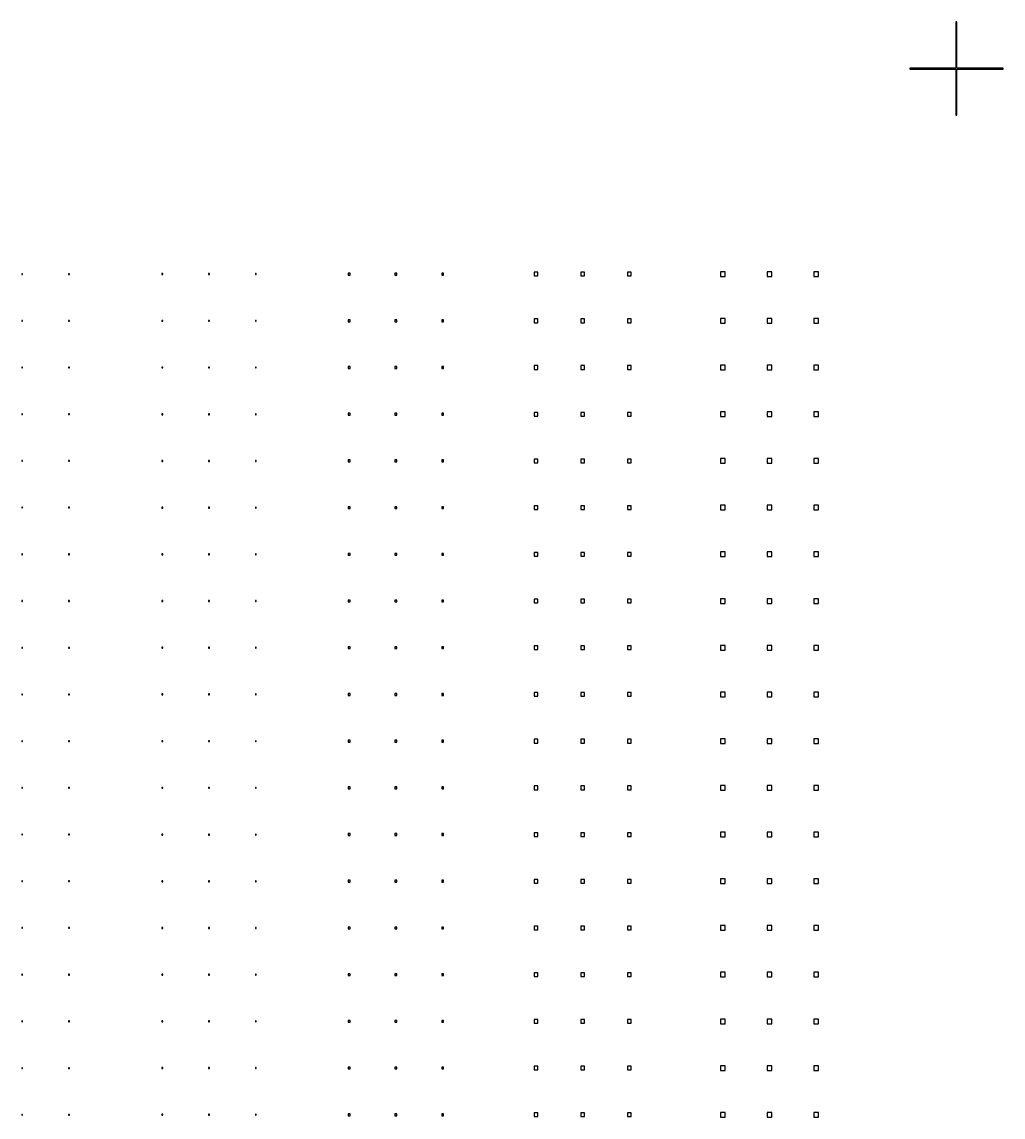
# Model space of a CAD drawing. Extents: x -5117 to 5117, y -2981 to 8396.
# Drawn here: x 2617 to 5117, y 5606 to 8396 of the extents above; entities that cross this region are included whole.
import ezdxf

# ---------------------------------------------------------------- set-up
doc = ezdxf.new("R2010")
doc.units = 0
doc.layers.get('0').update_dxf_attribs({"linetype": 'CONTINUOUS'})

msp = doc.modelspace()

# ---------------------------------------------------------------- linework, layer by layer
at = {"color": 7}
for points in [[(4999.490281, 8276.252924), (5117.307357, 8276.252924), (5117.307357, 8278.633067), (4999.490281, 8278.633067), (4999.490281, 8396.450143), (4997.110138, 8396.450143), (4997.110138, 8278.633067), (4879.293061, 8278.633067), (4879.293061, 8276.252924), (4997.110138, 8276.252924), (4997.110138, 8158.435847), (4999.490281, 8158.435847)], [(3931.996165, 7758.571831), (3922.475593, 7758.571831), (3922.475593, 7749.051259), (3931.996165, 7749.051259)], [(4051.003312, 7758.571831), (4041.482741, 7758.571831), (4041.482741, 7749.051259), (4051.003312, 7749.051259)], [(4170.01046, 7758.571831), (4160.489888, 7758.571831), (4160.489888, 7749.051259), (4170.01046, 7749.051259)], [(4409.214827, 7759.761902), (4397.314113, 7759.761902), (4397.314113, 7747.861187), (4409.214827, 7747.861187)], [(4528.221975, 7759.761902), (4516.32126, 7759.761902), (4516.32126, 7747.861187), (4528.221975, 7747.861187)], [(4647.229123, 7759.761902), (4635.328408, 7759.761902), (4635.328408, 7747.861187), (4647.229123, 7747.861187)], [(2619.10931, 7754.763602), (2617.205195, 7754.763602), (2617.205195, 7752.859488), (2619.10931, 7752.859488)], [(2738.116457, 7754.763602), (2736.212343, 7754.763602), (2736.212343, 7752.859488), (2738.116457, 7752.859488)], [(2976.368767, 7755.001616), (2973.988624, 7755.001616), (2973.988624, 7752.621473), (2976.368767, 7752.621473)], [(3095.375915, 7755.001616), (3092.995772, 7755.001616), (3092.995772, 7752.621473), (3095.375915, 7752.621473)], [(3214.383063, 7755.001616), (3212.00292, 7755.001616), (3212.00292, 7752.621473), (3214.383063, 7752.621473)], [(3453.58743, 7756.191688), (3448.827144, 7756.191688), (3448.827144, 7751.431402), (3453.58743, 7751.431402)], [(3572.594578, 7756.191688), (3567.834292, 7756.191688), (3567.834292, 7751.431402), (3572.594578, 7751.431402)], [(3691.601726, 7756.191688), (3686.84144, 7756.191688), (3686.84144, 7751.431402), (3691.601726, 7751.431402)], [(2619.10931, 7635.756454), (2617.205195, 7635.756454), (2617.205195, 7633.85234), (2619.10931, 7633.85234)], [(2738.116457, 7635.756454), (2736.212343, 7635.756454), (2736.212343, 7633.85234), (2738.116457, 7633.85234)], [(2976.368767, 7635.994468), (2973.988624, 7635.994468), (2973.988624, 7633.614325), (2976.368767, 7633.614325)], [(3095.375915, 7635.994468), (3092.995772, 7635.994468), (3092.995772, 7633.614325), (3095.375915, 7633.614325)], [(3214.383063, 7635.994468), (3212.00292, 7635.994468), (3212.00292, 7633.614325), (3214.383063, 7633.614325)], [(3453.58743, 7637.18454), (3448.827144, 7637.18454), (3448.827144, 7632.424254), (3453.58743, 7632.424254)], [(3572.594578, 7637.18454), (3567.834292, 7637.18454), (3567.834292, 7632.424254), (3572.594578, 7632.424254)], [(3691.601726, 7637.18454), (3686.84144, 7637.18454), (3686.84144, 7632.424254), (3691.601726, 7632.424254)], [(3931.996165, 7639.564683), (3922.475593, 7639.564683), (3922.475593, 7630.044111), (3931.996165, 7630.044111)], [(4051.003312, 7639.564683), (4041.482741, 7639.564683), (4041.482741, 7630.044111), (4051.003312, 7630.044111)], [(4170.01046, 7639.564683), (4160.489888, 7639.564683), (4160.489888, 7630.044111), (4170.01046, 7630.044111)], [(4409.214827, 7640.754754), (4397.314113, 7640.754754), (4397.314113, 7628.85404), (4409.214827, 7628.85404)], [(4528.221975, 7640.754754), (4516.32126, 7640.754754), (4516.32126, 7628.85404), (4528.221975, 7628.85404)], [(4647.229123, 7640.754754), (4635.328408, 7640.754754), (4635.328408, 7628.85404), (4647.229123, 7628.85404)], [(2619.10931, 7516.749306), (2617.205195, 7516.749306), (2617.205195, 7514.845192), (2619.10931, 7514.845192)], [(2738.116457, 7516.749306), (2736.212343, 7516.749306), (2736.212343, 7514.845192), (2738.116457, 7514.845192)], [(2976.368767, 7516.987321), (2973.988624, 7516.987321), (2973.988624, 7514.607178), (2976.368767, 7514.607178)], [(3095.375915, 7516.987321), (3092.995772, 7516.987321), (3092.995772, 7514.607178), (3095.375915, 7514.607178)], [(3214.383063, 7516.987321), (3212.00292, 7516.987321), (3212.00292, 7514.607178), (3214.383063, 7514.607178)], [(3453.58743, 7518.177392), (3448.827144, 7518.177392), (3448.827144, 7513.417106), (3453.58743, 7513.417106)], [(3572.594578, 7518.177392), (3567.834292, 7518.177392), (3567.834292, 7513.417106), (3572.594578, 7513.417106)], [(3691.601726, 7518.177392), (3686.84144, 7518.177392), (3686.84144, 7513.417106), (3691.601726, 7513.417106)], [(3931.996165, 7520.557535), (3922.475593, 7520.557535), (3922.475593, 7511.036963), (3931.996165, 7511.036963)], [(4051.003312, 7520.557535), (4041.482741, 7520.557535), (4041.482741, 7511.036963), (4051.003312, 7511.036963)], [(4170.01046, 7520.557535), (4160.489888, 7520.557535), (4160.489888, 7511.036963), (4170.01046, 7511.036963)], [(4409.214827, 7521.747606), (4397.314113, 7521.747606), (4397.314113, 7509.846892), (4409.214827, 7509.846892)], [(4528.221975, 7521.747606), (4516.32126, 7521.747606), (4516.32126, 7509.846892), (4528.221975, 7509.846892)], [(4647.229123, 7521.747606), (4635.328408, 7521.747606), (4635.328408, 7509.846892), (4647.229123, 7509.846892)], [(2619.10931, 7397.742158), (2617.205195, 7397.742158), (2617.205195, 7395.838044), (2619.10931, 7395.838044)], [(2738.116457, 7397.742158), (2736.212343, 7397.742158), (2736.212343, 7395.838044), (2738.116457, 7395.838044)], [(2976.368767, 7397.980173), (2973.988624, 7397.980173), (2973.988624, 7395.60003), (2976.368767, 7395.60003)], [(3095.375915, 7397.980173), (3092.995772, 7397.980173), (3092.995772, 7395.60003), (3095.375915, 7395.60003)], [(3214.383063, 7397.980173), (3212.00292, 7397.980173), (3212.00292, 7395.60003), (3214.383063, 7395.60003)], [(3453.58743, 7399.170244), (3448.827144, 7399.170244), (3448.827144, 7394.409958), (3453.58743, 7394.409958)], [(3572.594578, 7399.170244), (3567.834292, 7399.170244), (3567.834292, 7394.409958), (3572.594578, 7394.409958)], [(3691.601726, 7399.170244), (3686.84144, 7399.170244), (3686.84144, 7394.409958), (3691.601726, 7394.409958)], [(3931.996165, 7401.550387), (3922.475593, 7401.550387), (3922.475593, 7392.029815), (3931.996165, 7392.029815)], [(4051.003312, 7401.550387), (4041.482741, 7401.550387), (4041.482741, 7392.029815), (4051.003312, 7392.029815)], [(4170.01046, 7401.550387), (4160.489888, 7401.550387), (4160.489888, 7392.029815), (4170.01046, 7392.029815)], [(4409.214827, 7402.740459), (4397.314113, 7402.740459), (4397.314113, 7390.839744), (4409.214827, 7390.839744)], [(4528.221975, 7402.740459), (4516.32126, 7402.740459), (4516.32126, 7390.839744), (4528.221975, 7390.839744)], [(4647.229123, 7402.740459), (4635.328408, 7402.740459), (4635.328408, 7390.839744), (4647.229123, 7390.839744)], [(2619.10931, 7278.735011), (2617.205195, 7278.735011), (2617.205195, 7276.830896), (2619.10931, 7276.830896)], [(2738.116457, 7278.735011), (2736.212343, 7278.735011), (2736.212343, 7276.830896), (2738.116457, 7276.830896)], [(2976.368767, 7278.973025), (2973.988624, 7278.973025), (2973.988624, 7276.592882), (2976.368767, 7276.592882)], [(3095.375915, 7278.973025), (3092.995772, 7278.973025), (3092.995772, 7276.592882), (3095.375915, 7276.592882)], [(3214.383063, 7278.973025), (3212.00292, 7278.973025), (3212.00292, 7276.592882), (3214.383063, 7276.592882)], [(3453.58743, 7280.163096), (3448.827144, 7280.163096), (3448.827144, 7275.40281), (3453.58743, 7275.40281)], [(3572.594578, 7280.163096), (3567.834292, 7280.163096), (3567.834292, 7275.40281), (3572.594578, 7275.40281)], [(3691.601726, 7280.163096), (3686.84144, 7280.163096), (3686.84144, 7275.40281), (3691.601726, 7275.40281)], [(3931.996165, 7282.543239), (3922.475593, 7282.543239), (3922.475593, 7273.022668), (3931.996165, 7273.022668)], [(4051.003312, 7282.543239), (4041.482741, 7282.543239), (4041.482741, 7273.022668), (4051.003312, 7273.022668)], [(4170.01046, 7282.543239), (4160.489888, 7282.543239), (4160.489888, 7273.022668), (4170.01046, 7273.022668)], [(4409.214827, 7283.733311), (4397.314113, 7283.733311), (4397.314113, 7271.832596), (4409.214827, 7271.832596)], [(4528.221975, 7283.733311), (4516.32126, 7283.733311), (4516.32126, 7271.832596), (4528.221975, 7271.832596)], [(4647.229123, 7283.733311), (4635.328408, 7283.733311), (4635.328408, 7271.832596), (4647.229123, 7271.832596)], [(2619.10931, 7159.727863), (2617.205195, 7159.727863), (2617.205195, 7157.823748), (2619.10931, 7157.823748)], [(2738.116457, 7159.727863), (2736.212343, 7159.727863), (2736.212343, 7157.823748), (2738.116457, 7157.823748)], [(2976.368767, 7159.965877), (2973.988624, 7159.965877), (2973.988624, 7157.585734), (2976.368767, 7157.585734)], [(3095.375915, 7159.965877), (3092.995772, 7159.965877), (3092.995772, 7157.585734), (3095.375915, 7157.585734)], [(3214.383063, 7159.965877), (3212.00292, 7159.965877), (3212.00292, 7157.585734), (3214.383063, 7157.585734)], [(3453.58743, 7161.155949), (3448.827144, 7161.155949), (3448.827144, 7156.395663), (3453.58743, 7156.395663)], [(3572.594578, 7161.155949), (3567.834292, 7161.155949), (3567.834292, 7156.395663), (3572.594578, 7156.395663)], [(3691.601726, 7161.155949), (3686.84144, 7161.155949), (3686.84144, 7156.395663), (3691.601726, 7156.395663)], [(3931.996165, 7163.536091), (3922.475593, 7163.536091), (3922.475593, 7154.01552), (3931.996165, 7154.01552)], [(4051.003312, 7163.536091), (4041.482741, 7163.536091), (4041.482741, 7154.01552), (4051.003312, 7154.01552)], [(4170.01046, 7163.536091), (4160.489888, 7163.536091), (4160.489888, 7154.01552), (4170.01046, 7154.01552)], [(4409.214827, 7164.726163), (4397.314113, 7164.726163), (4397.314113, 7152.825448), (4409.214827, 7152.825448)], [(4528.221975, 7164.726163), (4516.32126, 7164.726163), (4516.32126, 7152.825448), (4528.221975, 7152.825448)], [(4647.229123, 7164.726163), (4635.328408, 7164.726163), (4635.328408, 7152.825448), (4647.229123, 7152.825448)], [(2619.10931, 7040.720715), (2617.205195, 7040.720715), (2617.205195, 7038.816601), (2619.10931, 7038.816601)], [(2738.116457, 7040.720715), (2736.212343, 7040.720715), (2736.212343, 7038.816601), (2738.116457, 7038.816601)], [(2976.368767, 7040.958729), (2973.988624, 7040.958729), (2973.988624, 7038.578586), (2976.368767, 7038.578586)], [(3095.375915, 7040.958729), (3092.995772, 7040.958729), (3092.995772, 7038.578586), (3095.375915, 7038.578586)], [(3214.383063, 7040.958729), (3212.00292, 7040.958729), (3212.00292, 7038.578586), (3214.383063, 7038.578586)], [(3453.58743, 7042.148801), (3448.827144, 7042.148801), (3448.827144, 7037.388515), (3453.58743, 7037.388515)], [(3572.594578, 7042.148801), (3567.834292, 7042.148801), (3567.834292, 7037.388515), (3572.594578, 7037.388515)], [(3691.601726, 7042.148801), (3686.84144, 7042.148801), (3686.84144, 7037.388515), (3691.601726, 7037.388515)], [(3931.996165, 7044.528944), (3922.475593, 7044.528944), (3922.475593, 7035.008372), (3931.996165, 7035.008372)], [(4051.003312, 7044.528944), (4041.482741, 7044.528944), (4041.482741, 7035.008372), (4051.003312, 7035.008372)], [(4170.01046, 7044.528944), (4160.489888, 7044.528944), (4160.489888, 7035.008372), (4170.01046, 7035.008372)], [(4409.214827, 7045.719015), (4397.314113, 7045.719015), (4397.314113, 7033.8183), (4409.214827, 7033.8183)], [(4528.221975, 7045.719015), (4516.32126, 7045.719015), (4516.32126, 7033.8183), (4528.221975, 7033.8183)], [(4647.229123, 7045.719015), (4635.328408, 7045.719015), (4635.328408, 7033.8183), (4647.229123, 7033.8183)], [(2619.10931, 6921.713567), (2617.205195, 6921.713567), (2617.205195, 6919.809453), (2619.10931, 6919.809453)], [(2738.116457, 6921.713567), (2736.212343, 6921.713567), (2736.212343, 6919.809453), (2738.116457, 6919.809453)], [(2976.368767, 6921.951581), (2973.988624, 6921.951581), (2973.988624, 6919.571438), (2976.368767, 6919.571438)], [(3095.375915, 6921.951581), (3092.995772, 6921.951581), (3092.995772, 6919.571438), (3095.375915, 6919.571438)], [(3214.383063, 6921.951581), (3212.00292, 6921.951581), (3212.00292, 6919.571438), (3214.383063, 6919.571438)], [(3453.58743, 6923.141653), (3448.827144, 6923.141653), (3448.827144, 6918.381367), (3453.58743, 6918.381367)], [(3572.594578, 6923.141653), (3567.834292, 6923.141653), (3567.834292, 6918.381367), (3572.594578, 6918.381367)], [(3691.601726, 6923.141653), (3686.84144, 6923.141653), (3686.84144, 6918.381367), (3691.601726, 6918.381367)], [(3931.996165, 6925.521796), (3922.475593, 6925.521796), (3922.475593, 6916.001224), (3931.996165, 6916.001224)], [(4051.003312, 6925.521796), (4041.482741, 6925.521796), (4041.482741, 6916.001224), (4051.003312, 6916.001224)], [(4170.01046, 6925.521796), (4160.489888, 6925.521796), (4160.489888, 6916.001224), (4170.01046, 6916.001224)], [(4409.214827, 6926.711867), (4397.314113, 6926.711867), (4397.314113, 6914.811153), (4409.214827, 6914.811153)], [(4528.221975, 6926.711867), (4516.32126, 6926.711867), (4516.32126, 6914.811153), (4528.221975, 6914.811153)], [(4647.229123, 6926.711867), (4635.328408, 6926.711867), (4635.328408, 6914.811153), (4647.229123, 6914.811153)], [(2619.10931, 6802.706419), (2617.205195, 6802.706419), (2617.205195, 6800.802305), (2619.10931, 6800.802305)], [(2738.116457, 6802.706419), (2736.212343, 6802.706419), (2736.212343, 6800.802305), (2738.116457, 6800.802305)], [(2976.368767, 6802.944434), (2973.988624, 6802.944434), (2973.988624, 6800.564291), (2976.368767, 6800.564291)], [(3095.375915, 6802.944434), (3092.995772, 6802.944434), (3092.995772, 6800.564291), (3095.375915, 6800.564291)], [(3214.383063, 6802.944434), (3212.00292, 6802.944434), (3212.00292, 6800.564291), (3214.383063, 6800.564291)], [(3453.58743, 6804.134505), (3448.827144, 6804.134505), (3448.827144, 6799.374219), (3453.58743, 6799.374219)], [(3572.594578, 6804.134505), (3567.834292, 6804.134505), (3567.834292, 6799.374219), (3572.594578, 6799.374219)], [(3691.601726, 6804.134505), (3686.84144, 6804.134505), (3686.84144, 6799.374219), (3691.601726, 6799.374219)], [(3931.996165, 6806.514648), (3922.475593, 6806.514648), (3922.475593, 6796.994076), (3931.996165, 6796.994076)], [(4051.003312, 6806.514648), (4041.482741, 6806.514648), (4041.482741, 6796.994076), (4051.003312, 6796.994076)], [(4170.01046, 6806.514648), (4160.489888, 6806.514648), (4160.489888, 6796.994076), (4170.01046, 6796.994076)], [(4409.214827, 6807.704719), (4397.314113, 6807.704719), (4397.314113, 6795.804005), (4409.214827, 6795.804005)], [(4528.221975, 6807.704719), (4516.32126, 6807.704719), (4516.32126, 6795.804005), (4528.221975, 6795.804005)], [(4647.229123, 6807.704719), (4635.328408, 6807.704719), (4635.328408, 6795.804005), (4647.229123, 6795.804005)], [(2619.10931, 6683.699271), (2617.205195, 6683.699271), (2617.205195, 6681.795157), (2619.10931, 6681.795157)], [(2738.116457, 6683.699271), (2736.212343, 6683.699271), (2736.212343, 6681.795157), (2738.116457, 6681.795157)], [(2976.368767, 6683.937286), (2973.988624, 6683.937286), (2973.988624, 6681.557143), (2976.368767, 6681.557143)], [(3095.375915, 6683.937286), (3092.995772, 6683.937286), (3092.995772, 6681.557143), (3095.375915, 6681.557143)], [(3214.383063, 6683.937286), (3212.00292, 6683.937286), (3212.00292, 6681.557143), (3214.383063, 6681.557143)], [(3453.58743, 6685.127357), (3448.827144, 6685.127357), (3448.827144, 6680.367071), (3453.58743, 6680.367071)], [(3572.594578, 6685.127357), (3567.834292, 6685.127357), (3567.834292, 6680.367071), (3572.594578, 6680.367071)], [(3691.601726, 6685.127357), (3686.84144, 6685.127357), (3686.84144, 6680.367071), (3691.601726, 6680.367071)], [(3931.996165, 6687.5075), (3922.475593, 6687.5075), (3922.475593, 6677.986928), (3931.996165, 6677.986928)], [(4051.003312, 6687.5075), (4041.482741, 6687.5075), (4041.482741, 6677.986928), (4051.003312, 6677.986928)], [(4170.01046, 6687.5075), (4160.489888, 6687.5075), (4160.489888, 6677.986928), (4170.01046, 6677.986928)], [(4409.214827, 6688.697572), (4397.314113, 6688.697572), (4397.314113, 6676.796857), (4409.214827, 6676.796857)], [(4528.221975, 6688.697572), (4516.32126, 6688.697572), (4516.32126, 6676.796857), (4528.221975, 6676.796857)], [(4647.229123, 6688.697572), (4635.328408, 6688.697572), (4635.328408, 6676.796857), (4647.229123, 6676.796857)], [(2619.10931, 6564.692124), (2617.205195, 6564.692124), (2617.205195, 6562.788009), (2619.10931, 6562.788009)], [(2738.116457, 6564.692124), (2736.212343, 6564.692124), (2736.212343, 6562.788009), (2738.116457, 6562.788009)], [(2976.368767, 6564.930138), (2973.988624, 6564.930138), (2973.988624, 6562.549995), (2976.368767, 6562.549995)], [(3095.375915, 6564.930138), (3092.995772, 6564.930138), (3092.995772, 6562.549995), (3095.375915, 6562.549995)], [(3214.383063, 6564.930138), (3212.00292, 6564.930138), (3212.00292, 6562.549995), (3214.383063, 6562.549995)], [(3453.58743, 6566.120209), (3448.827144, 6566.120209), (3448.827144, 6561.359923), (3453.58743, 6561.359923)], [(3572.594578, 6566.120209), (3567.834292, 6566.120209), (3567.834292, 6561.359923), (3572.594578, 6561.359923)], [(3691.601726, 6566.120209), (3686.84144, 6566.120209), (3686.84144, 6561.359923), (3691.601726, 6561.359923)], [(3931.996165, 6568.500352), (3922.475593, 6568.500352), (3922.475593, 6558.97978), (3931.996165, 6558.97978)], [(4051.003312, 6568.500352), (4041.482741, 6568.500352), (4041.482741, 6558.97978), (4051.003312, 6558.97978)], [(4170.01046, 6568.500352), (4160.489888, 6568.500352), (4160.489888, 6558.97978), (4170.01046, 6558.97978)], [(4409.214827, 6569.690424), (4397.314113, 6569.690424), (4397.314113, 6557.789709), (4409.214827, 6557.789709)], [(4528.221975, 6569.690424), (4516.32126, 6569.690424), (4516.32126, 6557.789709), (4528.221975, 6557.789709)], [(4647.229123, 6569.690424), (4635.328408, 6569.690424), (4635.328408, 6557.789709), (4647.229123, 6557.789709)], [(3453.58743, 6447.113062), (3448.827144, 6447.113062), (3448.827144, 6442.352776), (3453.58743, 6442.352776)], [(3572.594578, 6447.113062), (3567.834292, 6447.113062), (3567.834292, 6442.352776), (3572.594578, 6442.352776)], [(3691.601726, 6447.113062), (3686.84144, 6447.113062), (3686.84144, 6442.352776), (3691.601726, 6442.352776)], [(3931.996165, 6449.493204), (3922.475593, 6449.493204), (3922.475593, 6439.972633), (3931.996165, 6439.972633)], [(4051.003312, 6449.493204), (4041.482741, 6449.493204), (4041.482741, 6439.972633), (4051.003312, 6439.972633)], [(4170.01046, 6449.493204), (4160.489888, 6449.493204), (4160.489888, 6439.972633), (4170.01046, 6439.972633)], [(4409.214827, 6450.683276), (4397.314113, 6450.683276), (4397.314113, 6438.782561), (4409.214827, 6438.782561)], [(4528.221975, 6450.683276), (4516.32126, 6450.683276), (4516.32126, 6438.782561), (4528.221975, 6438.782561)], [(4647.229123, 6450.683276), (4635.328408, 6450.683276), (4635.328408, 6438.782561), (4647.229123, 6438.782561)], [(2619.10931, 6445.684976), (2617.205195, 6445.684976), (2617.205195, 6443.780861), (2619.10931, 6443.780861)], [(2738.116457, 6445.684976), (2736.212343, 6445.684976), (2736.212343, 6443.780861), (2738.116457, 6443.780861)], [(2976.368767, 6445.92299), (2973.988624, 6445.92299), (2973.988624, 6443.542847), (2976.368767, 6443.542847)], [(3095.375915, 6445.92299), (3092.995772, 6445.92299), (3092.995772, 6443.542847), (3095.375915, 6443.542847)], [(3214.383063, 6445.92299), (3212.00292, 6445.92299), (3212.00292, 6443.542847), (3214.383063, 6443.542847)], [(2619.10931, 6326.677828), (2617.205195, 6326.677828), (2617.205195, 6324.773714), (2619.10931, 6324.773714)], [(2738.116457, 6326.677828), (2736.212343, 6326.677828), (2736.212343, 6324.773714), (2738.116457, 6324.773714)], [(2976.368767, 6326.915842), (2973.988624, 6326.915842), (2973.988624, 6324.535699), (2976.368767, 6324.535699)], [(3095.375915, 6326.915842), (3092.995772, 6326.915842), (3092.995772, 6324.535699), (3095.375915, 6324.535699)], [(3214.383063, 6326.915842), (3212.00292, 6326.915842), (3212.00292, 6324.535699), (3214.383063, 6324.535699)], [(3453.58743, 6328.105914), (3448.827144, 6328.105914), (3448.827144, 6323.345628), (3453.58743, 6323.345628)], [(3572.594578, 6328.105914), (3567.834292, 6328.105914), (3567.834292, 6323.345628), (3572.594578, 6323.345628)], [(3691.601726, 6328.105914), (3686.84144, 6328.105914), (3686.84144, 6323.345628), (3691.601726, 6323.345628)], [(3931.996165, 6330.486057), (3922.475593, 6330.486057), (3922.475593, 6320.965485), (3931.996165, 6320.965485)], [(4051.003312, 6330.486057), (4041.482741, 6330.486057), (4041.482741, 6320.965485), (4051.003312, 6320.965485)], [(4170.01046, 6330.486057), (4160.489888, 6330.486057), (4160.489888, 6320.965485), (4170.01046, 6320.965485)], [(4409.214827, 6331.676128), (4397.314113, 6331.676128), (4397.314113, 6319.775413), (4409.214827, 6319.775413)], [(4528.221975, 6331.676128), (4516.32126, 6331.676128), (4516.32126, 6319.775413), (4528.221975, 6319.775413)], [(4647.229123, 6331.676128), (4635.328408, 6331.676128), (4635.328408, 6319.775413), (4647.229123, 6319.775413)], [(2619.10931, 6207.67068), (2617.205195, 6207.67068), (2617.205195, 6205.766566), (2619.10931, 6205.766566)], [(2738.116457, 6207.67068), (2736.212343, 6207.67068), (2736.212343, 6205.766566), (2738.116457, 6205.766566)], [(2976.368767, 6207.908694), (2973.988624, 6207.908694), (2973.988624, 6205.528551), (2976.368767, 6205.528551)], [(3095.375915, 6207.908694), (3092.995772, 6207.908694), (3092.995772, 6205.528551), (3095.375915, 6205.528551)], [(3214.383063, 6207.908694), (3212.00292, 6207.908694), (3212.00292, 6205.528551), (3214.383063, 6205.528551)], [(3453.58743, 6209.098766), (3448.827144, 6209.098766), (3448.827144, 6204.33848), (3453.58743, 6204.33848)], [(3572.594578, 6209.098766), (3567.834292, 6209.098766), (3567.834292, 6204.33848), (3572.594578, 6204.33848)], [(3691.601726, 6209.098766), (3686.84144, 6209.098766), (3686.84144, 6204.33848), (3691.601726, 6204.33848)], [(3931.996165, 6211.478909), (3922.475593, 6211.478909), (3922.475593, 6201.958337), (3931.996165, 6201.958337)], [(4051.003312, 6211.478909), (4041.482741, 6211.478909), (4041.482741, 6201.958337), (4051.003312, 6201.958337)], [(4170.01046, 6211.478909), (4160.489888, 6211.478909), (4160.489888, 6201.958337), (4170.01046, 6201.958337)], [(4409.214827, 6212.66898), (4397.314113, 6212.66898), (4397.314113, 6200.768265), (4409.214827, 6200.768265)], [(4528.221975, 6212.66898), (4516.32126, 6212.66898), (4516.32126, 6200.768265), (4528.221975, 6200.768265)], [(4647.229123, 6212.66898), (4635.328408, 6212.66898), (4635.328408, 6200.768265), (4647.229123, 6200.768265)], [(2619.10931, 6088.663532), (2617.205195, 6088.663532), (2617.205195, 6086.759418), (2619.10931, 6086.759418)], [(2738.116457, 6088.663532), (2736.212343, 6088.663532), (2736.212343, 6086.759418), (2738.116457, 6086.759418)], [(2976.368767, 6088.901547), (2973.988624, 6088.901547), (2973.988624, 6086.521404), (2976.368767, 6086.521404)], [(3095.375915, 6088.901547), (3092.995772, 6088.901547), (3092.995772, 6086.521404), (3095.375915, 6086.521404)], [(3214.383063, 6088.901547), (3212.00292, 6088.901547), (3212.00292, 6086.521404), (3214.383063, 6086.521404)], [(3453.58743, 6090.091618), (3448.827144, 6090.091618), (3448.827144, 6085.331332), (3453.58743, 6085.331332)], [(3572.594578, 6090.091618), (3567.834292, 6090.091618), (3567.834292, 6085.331332), (3572.594578, 6085.331332)], [(3691.601726, 6090.091618), (3686.84144, 6090.091618), (3686.84144, 6085.331332), (3691.601726, 6085.331332)], [(3931.996165, 6092.471761), (3922.475593, 6092.471761), (3922.475593, 6082.951189), (3931.996165, 6082.951189)], [(4051.003312, 6092.471761), (4041.482741, 6092.471761), (4041.482741, 6082.951189), (4051.003312, 6082.951189)], [(4170.01046, 6092.471761), (4160.489888, 6092.471761), (4160.489888, 6082.951189), (4170.01046, 6082.951189)], [(4409.214827, 6093.661832), (4397.314113, 6093.661832), (4397.314113, 6081.761118), (4409.214827, 6081.761118)], [(4528.221975, 6093.661832), (4516.32126, 6093.661832), (4516.32126, 6081.761118), (4528.221975, 6081.761118)], [(4647.229123, 6093.661832), (4635.328408, 6093.661832), (4635.328408, 6081.761118), (4647.229123, 6081.761118)], [(3931.996165, 5973.464613), (3922.475593, 5973.464613), (3922.475593, 5963.944041), (3931.996165, 5963.944041)], [(4051.003312, 5973.464613), (4041.482741, 5973.464613), (4041.482741, 5963.944041), (4051.003312, 5963.944041)], [(4170.01046, 5973.464613), (4160.489888, 5973.464613), (4160.489888, 5963.944041), (4170.01046, 5963.944041)], [(4409.214827, 5974.654685), (4397.314113, 5974.654685), (4397.314113, 5962.75397), (4409.214827, 5962.75397)], [(4528.221975, 5974.654685), (4516.32126, 5974.654685), (4516.32126, 5962.75397), (4528.221975, 5962.75397)], [(4647.229123, 5974.654685), (4635.328408, 5974.654685), (4635.328408, 5962.75397), (4647.229123, 5962.75397)], [(2619.10931, 5969.656384), (2617.205195, 5969.656384), (2617.205195, 5967.75227), (2619.10931, 5967.75227)], [(2738.116457, 5969.656384), (2736.212343, 5969.656384), (2736.212343, 5967.75227), (2738.116457, 5967.75227)], [(2976.368767, 5969.894399), (2973.988624, 5969.894399), (2973.988624, 5967.514256), (2976.368767, 5967.514256)], [(3095.375915, 5969.894399), (3092.995772, 5969.894399), (3092.995772, 5967.514256), (3095.375915, 5967.514256)], [(3214.383063, 5969.894399), (3212.00292, 5969.894399), (3212.00292, 5967.514256), (3214.383063, 5967.514256)], [(3453.58743, 5971.08447), (3448.827144, 5971.08447), (3448.827144, 5966.324184), (3453.58743, 5966.324184)], [(3572.594578, 5971.08447), (3567.834292, 5971.08447), (3567.834292, 5966.324184), (3572.594578, 5966.324184)], [(3691.601726, 5971.08447), (3686.84144, 5971.08447), (3686.84144, 5966.324184), (3691.601726, 5966.324184)], [(2619.10931, 5850.649237), (2617.205195, 5850.649237), (2617.205195, 5848.745122), (2619.10931, 5848.745122)], [(2738.116457, 5850.649237), (2736.212343, 5850.649237), (2736.212343, 5848.745122), (2738.116457, 5848.745122)], [(2976.368767, 5850.887251), (2973.988624, 5850.887251), (2973.988624, 5848.507108), (2976.368767, 5848.507108)], [(3095.375915, 5850.887251), (3092.995772, 5850.887251), (3092.995772, 5848.507108), (3095.375915, 5848.507108)], [(3214.383063, 5850.887251), (3212.00292, 5850.887251), (3212.00292, 5848.507108), (3214.383063, 5848.507108)], [(3453.58743, 5852.077322), (3448.827144, 5852.077322), (3448.827144, 5847.317036), (3453.58743, 5847.317036)], [(3572.594578, 5852.077322), (3567.834292, 5852.077322), (3567.834292, 5847.317036), (3572.594578, 5847.317036)], [(3691.601726, 5852.077322), (3686.84144, 5852.077322), (3686.84144, 5847.317036), (3691.601726, 5847.317036)], [(3931.996165, 5854.457465), (3922.475593, 5854.457465), (3922.475593, 5844.936893), (3931.996165, 5844.936893)], [(4051.003312, 5854.457465), (4041.482741, 5854.457465), (4041.482741, 5844.936893), (4051.003312, 5844.936893)], [(4170.01046, 5854.457465), (4160.489888, 5854.457465), (4160.489888, 5844.936893), (4170.01046, 5844.936893)], [(4409.214827, 5855.647537), (4397.314113, 5855.647537), (4397.314113, 5843.746822), (4409.214827, 5843.746822)], [(4528.221975, 5855.647537), (4516.32126, 5855.647537), (4516.32126, 5843.746822), (4528.221975, 5843.746822)], [(4647.229123, 5855.647537), (4635.328408, 5855.647537), (4635.328408, 5843.746822), (4647.229123, 5843.746822)], [(2619.10931, 5731.642089), (2617.205195, 5731.642089), (2617.205195, 5729.737974), (2619.10931, 5729.737974)], [(2738.116457, 5731.642089), (2736.212343, 5731.642089), (2736.212343, 5729.737974), (2738.116457, 5729.737974)], [(2976.368767, 5731.880103), (2973.988624, 5731.880103), (2973.988624, 5729.49996), (2976.368767, 5729.49996)], [(3095.375915, 5731.880103), (3092.995772, 5731.880103), (3092.995772, 5729.49996), (3095.375915, 5729.49996)], [(3214.383063, 5731.880103), (3212.00292, 5731.880103), (3212.00292, 5729.49996), (3214.383063, 5729.49996)], [(3453.58743, 5733.070174), (3448.827144, 5733.070174), (3448.827144, 5728.309889), (3453.58743, 5728.309889)], [(3572.594578, 5733.070174), (3567.834292, 5733.070174), (3567.834292, 5728.309889), (3572.594578, 5728.309889)], [(3691.601726, 5733.070174), (3686.84144, 5733.070174), (3686.84144, 5728.309889), (3691.601726, 5728.309889)], [(3931.996165, 5735.450317), (3922.475593, 5735.450317), (3922.475593, 5725.929746), (3931.996165, 5725.929746)], [(4051.003312, 5735.450317), (4041.482741, 5735.450317), (4041.482741, 5725.929746), (4051.003312, 5725.929746)], [(4170.01046, 5735.450317), (4160.489888, 5735.450317), (4160.489888, 5725.929746), (4170.01046, 5725.929746)], [(4409.214827, 5736.640389), (4397.314113, 5736.640389), (4397.314113, 5724.739674), (4409.214827, 5724.739674)], [(4528.221975, 5736.640389), (4516.32126, 5736.640389), (4516.32126, 5724.739674), (4528.221975, 5724.739674)], [(4647.229123, 5736.640389), (4635.328408, 5736.640389), (4635.328408, 5724.739674), (4647.229123, 5724.739674)], [(2619.10931, 5612.634941), (2617.205195, 5612.634941), (2617.205195, 5610.730827), (2619.10931, 5610.730827)], [(2738.116457, 5612.634941), (2736.212343, 5612.634941), (2736.212343, 5610.730827), (2738.116457, 5610.730827)], [(2976.368767, 5612.872955), (2973.988624, 5612.872955), (2973.988624, 5610.492812), (2976.368767, 5610.492812)], [(3095.375915, 5612.872955), (3092.995772, 5612.872955), (3092.995772, 5610.492812), (3095.375915, 5610.492812)], [(3214.383063, 5612.872955), (3212.00292, 5612.872955), (3212.00292, 5610.492812), (3214.383063, 5610.492812)], [(3453.58743, 5614.063027), (3448.827144, 5614.063027), (3448.827144, 5609.302741), (3453.58743, 5609.302741)], [(3572.594578, 5614.063027), (3567.834292, 5614.063027), (3567.834292, 5609.302741), (3572.594578, 5609.302741)], [(3691.601726, 5614.063027), (3686.84144, 5614.063027), (3686.84144, 5609.302741), (3691.601726, 5609.302741)], [(3931.996165, 5616.44317), (3922.475593, 5616.44317), (3922.475593, 5606.922598), (3931.996165, 5606.922598)], [(4051.003312, 5616.44317), (4041.482741, 5616.44317), (4041.482741, 5606.922598), (4051.003312, 5606.922598)], [(4170.01046, 5616.44317), (4160.489888, 5616.44317), (4160.489888, 5606.922598), (4170.01046, 5606.922598)], [(4409.214827, 5617.633241), (4397.314113, 5617.633241), (4397.314113, 5605.732526), (4409.214827, 5605.732526)], [(4528.221975, 5617.633241), (4516.32126, 5617.633241), (4516.32126, 5605.732526), (4528.221975, 5605.732526)], [(4647.229123, 5617.633241), (4635.328408, 5617.633241), (4635.328408, 5605.732526), (4647.229123, 5605.732526)]]:
    msp.add_lwpolyline(points, close=True, dxfattribs=at)

doc.saveas('drawing.dxf')
